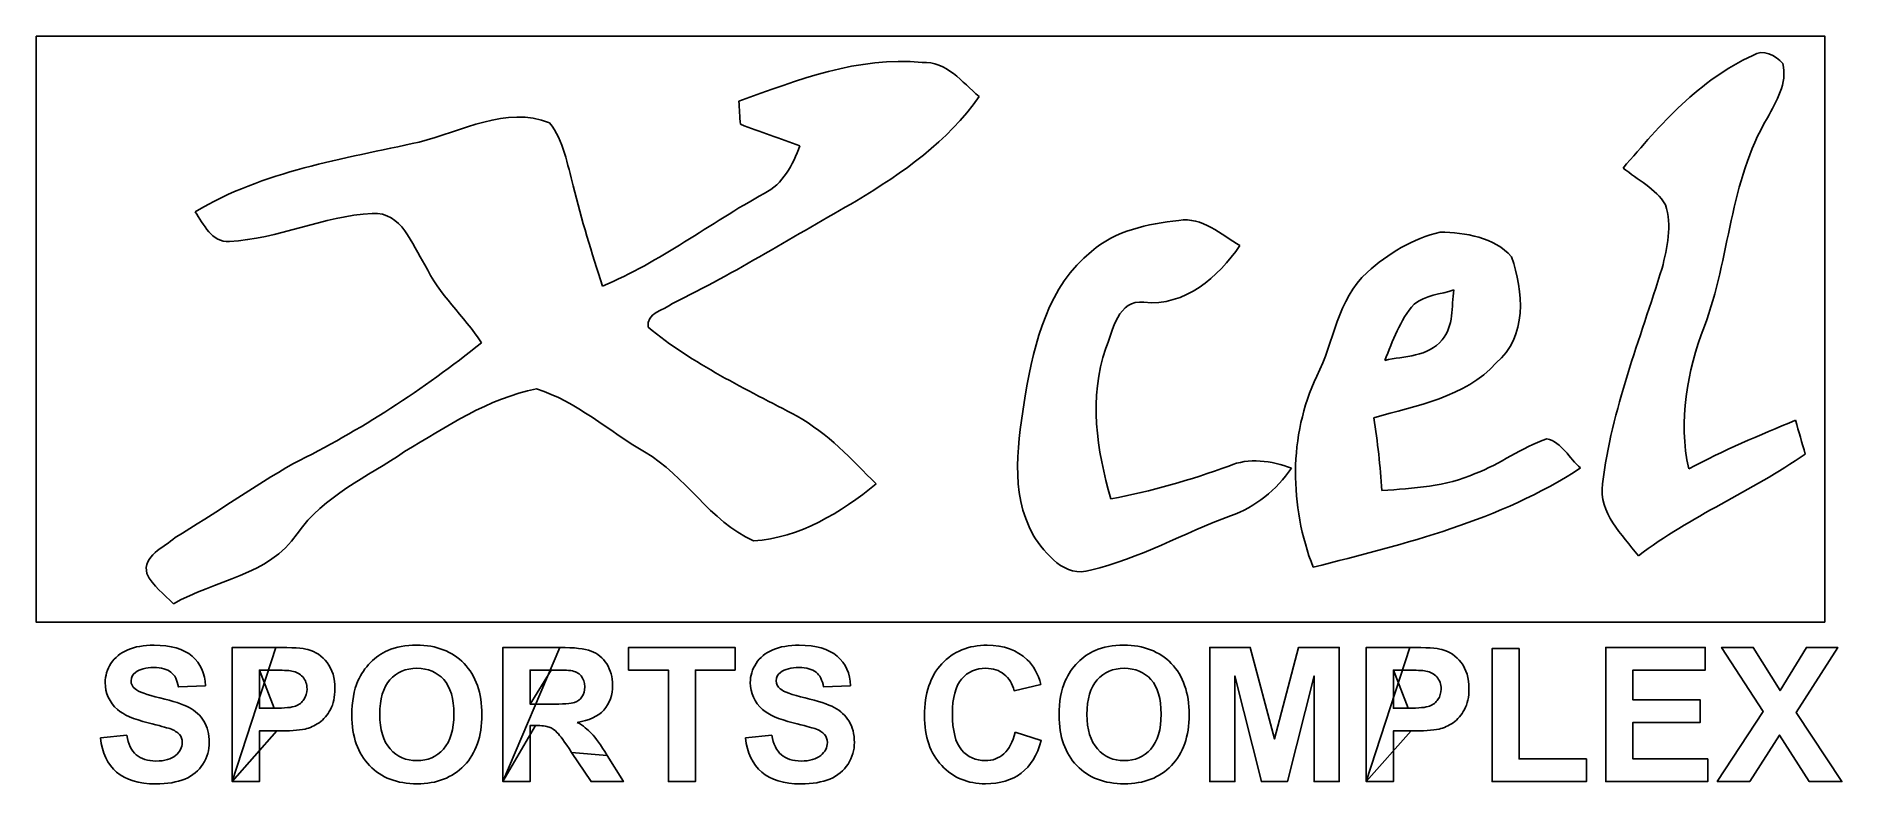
# Model space of a CAD drawing. Extents: x -4 to 184, y 5 to 83.
import ezdxf

# ---------------------------------------------------------------- set-up
doc = ezdxf.new("R2010")
doc.units = 0
doc.layers.get('0').update_dxf_attribs({"linetype": 'CONTINUOUS'})

msp = doc.modelspace()

# ---------------------------------------------------------------- linework, layer by layer
at = {"color": 7}
for points in [[(-3.84, 82.56), (181.76, 82.56), (181.76, 21.76), (-3.84, 21.76), (-3.84, 82.56), (-3.84, 82.56)], [(174.288, 80.536), (174.288, 80.536)], [(69.08, 75.8), (69.08, 75.8)], [(105.672, 60.224), (105.672, 60.224)], [(134.264, 58.048), (134.264, 58.048)], [(139.144, 54.76), (139.144, 54.76)], [(16.514388, 5.223216), (16.514388, 19.130592), (21.020528, 19.130592)], [(44.604242, 5.223216), (44.604242, 19.130592), (50.514401, 19.130592)], [(61.765517, 5.223216), (61.765517, 16.777912), (57.638841, 16.777912), (57.638841, 19.130592), (68.690742, 19.130592), (68.690742, 16.777912), (64.573554, 16.777912), (64.573554, 5.223216), (61.765517, 5.223216), (61.765517, 5.223216)], [(117.945232, 5.223216), (117.945232, 19.130592), (122.1478, 19.130592), (124.67124, 9.643976), (127.166216, 19.130592), (131.378272, 19.130592), (131.378272, 5.223216), (128.769456, 5.223216), (128.769456, 16.170768), (126.008848, 5.223216), (123.305168, 5.223216), (120.554048, 16.170768), (120.554048, 5.223216), (117.945232, 5.223216), (117.945232, 5.223216)], [(134.186304, 5.223216), (134.186304, 19.130592), (138.69244, 19.130592)], [(147.23988, 5.223216), (147.23988, 19.016752), (150.04792, 19.016752), (150.04792, 7.566408), (157.030064, 7.566408), (157.030064, 5.223216), (147.23988, 5.223216), (147.23988, 5.223216)], [(159.041224, 5.223216), (159.041224, 19.130592), (169.353168, 19.130592), (169.353168, 16.777912), (161.849256, 16.777912), (161.849256, 13.69476), (168.8314, 13.69476), (168.8314, 11.351568), (161.849256, 11.351568), (161.849256, 7.566408), (169.618792, 7.566408), (169.618792, 5.223216), (159.041224, 5.223216), (159.041224, 5.223216)], [(170.6054, 5.223216), (175.358192, 12.480472), (171.051272, 19.130592), (174.33364, 19.130592), (177.122704, 14.662392), (179.854848, 19.130592), (183.108752, 19.130592), (178.782864, 12.37612), (183.535656, 5.223216), (180.148936, 5.223216), (177.065784, 10.032928), (173.973152, 5.223216), (170.6054, 5.223216), (170.6054, 5.223216)], [(13.734811, 15.155696), (10.926774, 15.032376)], [(19.322424, 16.777912), (19.322424, 12.83148), (20.859255, 12.83148)], [(20.67901, 16.777912), (19.322424, 16.777912), (19.322424, 16.777912)], [(49.603686, 16.77792), (47.412279, 16.77792), (47.412279, 13.248896), (47.412279, 13.248888)], [(80.672336, 15.155696), (77.864299, 15.032376)], [(100.423456, 15.298), (97.64388, 14.633936)], [(136.994336, 16.777912), (136.994336, 12.83148), (138.531168, 12.83148)], [(138.350928, 16.777912), (136.994336, 16.777912), (136.994336, 16.777912)], [(47.412279, 13.248888), (49.489846, 13.248888)], [(28.922874, 12.09152), (28.922874, 12.09152)], [(31.81629, 12.186392), (31.81629, 12.186392)], [(102.311296, 12.09152), (102.311296, 12.09152)], [(105.204712, 12.186392), (105.204712, 12.186392)], [(2.825209, 9.748328), (5.557353, 10.01396)], [(2.825209, 9.748328), (2.825209, 9.748328)], [(21.15334, 10.469312), (19.322424, 10.469312), (19.322424, 5.223216), (16.514388, 5.223216), (16.514388, 5.223216)], [(47.981476, 11.029024), (47.412279, 11.029024), (47.412279, 5.223216), (44.604242, 5.223216), (44.604242, 5.223216)], [(69.762734, 9.748328), (72.494878, 10.01396)], [(69.762734, 9.748328), (69.762734, 9.748328)], [(97.738744, 10.336504), (100.461408, 9.473216)], [(97.738744, 10.336504), (97.738744, 10.336504)], [(138.825256, 10.469312), (136.994336, 10.469312), (136.994336, 5.223216), (134.186304, 5.223216), (134.186304, 5.223216)], [(55.409492, 7.936392), (57.107595, 5.223216), (53.749334, 5.223216), (51.7192, 8.249448)]]:
    msp.add_lwpolyline(points, close=True, dxfattribs=at)
for points in [[(174.288, 80.536), (175.376, 81.28), (176.648, 80.592), (177.408, 79.72)], [(69.08, 75.8), (75.176, 78.008), (81.464, 80.488), (88.088, 79.832)], [(88.088, 79.832), (90.64, 79.976), (92.256, 77.768), (94, 76.296)], [(160.84, 68.872), (164.696, 73.368), (168.76, 78.088), (174.288, 80.536)], [(177.408, 79.72), (177.912, 77.664), (176.712, 75.8), (175.8, 74.072)], [(35.92, 71.568), (40.304, 72.632), (44.92, 75.384), (49.448, 73.56)], [(69.24, 73.408), (69.184, 74.208), (69.128, 75.008), (69.08, 75.8)], [(94, 76.296), (90.792, 71.616), (86.064, 68.384), (81.296, 65.472)], [(49.448, 73.56), (50.912, 71.68), (51.28, 69.256), (51.888, 67.016)], [(75.424, 71.168), (73.376, 71.952), (71.296, 72.656), (69.24, 73.408)], [(175.8, 74.072), (171.88, 67.472), (171.912, 59.528), (169.272, 52.456)], [(12.656, 64.328), (19.736, 68.576), (28, 69.808), (35.92, 71.568)], [(71.712, 66.24), (73.664, 67.208), (74.68, 69.224), (75.424, 71.168)], [(165.232, 65.072), (164.2, 66.752), (162.328, 67.664), (160.84, 68.872)], [(51.888, 67.016), (52.736, 63.512), (53.84, 60.072), (54.92, 56.624)], [(54.92, 56.624), (60.904, 59.112), (66.056, 63.136), (71.712, 66.24)], [(16.224, 61.248), (14.36, 61.112), (13.56, 63.08), (12.656, 64.328)], [(31.024, 64.16), (25.968, 63.896), (21.264, 61.528), (16.224, 61.248)], [(36.512, 58.832), (35.12, 60.928), (34.128, 64.376), (31.024, 64.16)], [(81.296, 65.472), (74.944, 61.896), (68.76, 58.032), (62.2, 54.824)], [(114.72, 63.432), (117.176, 63.856), (119.112, 61.944), (121.08, 60.824)], [(164.872, 58.472), (165.424, 60.6), (165.92, 62.92), (165.232, 65.072)], [(105.672, 60.224), (108.168, 62.392), (111.52, 63.088), (114.72, 63.432)], [(134.264, 58.048), (136.432, 59.976), (139.024, 61.568), (141.864, 62.224)], [(141.864, 62.224), (144.44, 62.176), (147.488, 61.696), (149.256, 59.664)], [(98.832, 45.44), (99.72, 50.808), (101.224, 56.672), (105.672, 60.224)], [(121.08, 60.824), (118.8, 57.544), (115.392, 54.504), (111.112, 54.944)], [(42.368, 50.736), (40.592, 53.56), (37.92, 55.744), (36.512, 58.832)], [(149.256, 59.664), (150.528, 56.104), (150.88, 51.328), (147.672, 48.656)], [(158.712, 36.112), (159.616, 43.832), (162.608, 51.08), (164.872, 58.472)], [(129.048, 47.28), (130.872, 50.832), (131.168, 55.256), (134.264, 58.048)], [(139.144, 54.76), (140.328, 55.656), (141.896, 55.792), (143.28, 56.224)], [(143.28, 56.224), (143.008, 54.504), (143.296, 52.464), (142.056, 51.064)], [(62.2, 54.824), (61.288, 54.12), (59.456, 53.832), (59.656, 52.36)], [(111.112, 54.944), (108.448, 55.256), (107.856, 52.048), (107.168, 50.168)], [(136.096, 48.912), (136.96, 50.936), (137.664, 53.088), (139.144, 54.76)], [(22.856, 38.216), (29.808, 41.64), (36.336, 45.896), (42.368, 50.736)], [(59.656, 52.36), (64.296, 48.52), (69.832, 45.944), (75.12, 43.128)], [(142.056, 51.064), (140.648, 49.264), (138.12, 49.384), (136.096, 48.912)], [(169.272, 52.456), (167.472, 47.736), (166.528, 42.672), (167.648, 37.664)], [(107.168, 50.168), (105.384, 45.064), (106.2, 39.608), (107.688, 34.552)], [(128.672, 27.448), (126.224, 33.792), (126.112, 41.072), (129.048, 47.28)], [(147.672, 48.656), (144.408, 45.032), (139.4, 44.28), (134.968, 42.952)], [(48.088, 45.952), (43.072, 45), (38.728, 42), (34.384, 39.448)], [(59.296, 39.424), (55.56, 41.584), (52.264, 44.656), (48.088, 45.952)], [(99.624, 30.784), (97.128, 35.264), (98.072, 40.624), (98.832, 45.44)], [(75.12, 43.128), (78.296, 41.352), (80.784, 38.648), (83.328, 36.096)], [(134.968, 42.952), (135.376, 40.456), (135.624, 37.928), (135.8, 35.4)], [(167.648, 37.664), (171.232, 39.584), (174.984, 41.136), (178.72, 42.704)], [(178.72, 42.704), (179.064, 41.528), (179.4, 40.36), (179.736, 39.184)], [(34.384, 39.448), (30.544, 36.808), (26, 34.872), (23.248, 30.936)], [(70.6, 30.2), (66.064, 32.224), (63.552, 36.952), (59.296, 39.424)], [(145.488, 37.168), (148.064, 38.168), (150.312, 39.872), (152.912, 40.784)], [(152.912, 40.784), (154.512, 40.448), (155.224, 38.704), (156.424, 37.76)], [(10.576, 30.528), (14.712, 33.024), (18.664, 35.816), (22.856, 38.216)], [(107.688, 34.552), (111.864, 35.32), (115.944, 36.496), (119.928, 37.952)], [(119.928, 37.952), (122.008, 38.864), (124.36, 38.512), (126.416, 37.72)], [(126.416, 37.72), (124.864, 35.472), (122.712, 33.688), (120.112, 32.8)], [(156.424, 37.76), (148.08, 32.272), (138.224, 29.904), (128.672, 27.448)], [(179.736, 39.184), (174.152, 35.352), (167.84, 32.736), (162.416, 28.648)], [(83.328, 36.096), (79.672, 33.152), (75.408, 30.472), (70.6, 30.2)], [(135.8, 35.4), (139.072, 35.656), (142.44, 35.816), (145.488, 37.168)], [(162.416, 28.648), (160.736, 30.848), (158.272, 33.064), (158.712, 36.112)], [(120.112, 32.8), (115.24, 30.984), (110.656, 28.376), (105.584, 27.152)], [(7.664, 26.8), (7.144, 28.632), (9.464, 29.504), (10.576, 30.528)], [(23.248, 30.936), (20.352, 26.592), (14.656, 26.112), (10.408, 23.656)], [(105.584, 27.152), (102.912, 26.296), (100.928, 28.84), (99.624, 30.784)], [(10.408, 23.656), (9.456, 24.664), (8.232, 25.496), (7.664, 26.8)], [(3.925656, 17.470432), (4.330418, 18.090224), (4.909101, 18.561392), (5.661706, 18.883936)], [(5.661706, 18.883936), (6.420635, 19.20648), (7.334511, 19.367752), (8.403336, 19.367752)], [(8.403336, 19.367752), (10.148873, 19.367752), (11.461187, 18.985125), (12.34028, 18.219872)], [(21.020528, 19.130592), (22.728118, 19.130592), (23.841213, 19.061021), (24.359814, 18.92188)], [(24.359814, 18.92188), (25.15669, 18.713176), (25.823915, 18.257819), (26.36149, 17.555808)], [(30.848655, 17.565296), (31.398879, 18.128171), (31.999697, 18.545581), (32.651111, 18.817528)], [(32.651111, 18.817528), (33.517555, 19.184344), (34.516811, 19.367752), (35.64888, 19.367752)], [(35.64888, 19.367752), (37.697988, 19.367752), (39.33601, 18.732149), (40.562945, 17.460944)], [(50.514401, 19.130592), (52.000637, 19.130592), (53.078948, 19.004104), (53.749334, 18.751128)], [(53.749334, 18.751128), (54.426046, 18.504472), (54.966783, 18.061763), (55.371545, 17.423)], [(70.863181, 17.470432), (71.267943, 18.090224), (71.846626, 18.561392), (72.59923, 18.883936)], [(72.59923, 18.883936), (73.358159, 19.20648), (74.272036, 19.367752), (75.340861, 19.367752)], [(75.340861, 19.367752), (77.086397, 19.367752), (78.398712, 18.985125), (79.277804, 18.219872)], [(90.139968, 17.441976), (91.335285, 18.725827), (92.906901, 19.367752), (94.854816, 19.367752)], [(94.854816, 19.367752), (96.55608, 19.367752), (97.937963, 18.864963), (99.000464, 17.859384)], [(104.23708, 17.565296), (104.787304, 18.128171), (105.388123, 18.545581), (106.039536, 18.817528)], [(106.039536, 18.817528), (106.905979, 19.184344), (107.905235, 19.367752), (109.037304, 19.367752)], [(109.037304, 19.367752), (111.086408, 19.367752), (112.724429, 18.732149), (113.951368, 17.460944)], [(138.69244, 19.130592), (140.400029, 19.130592), (141.513125, 19.061021), (142.031728, 18.92188)], [(142.031728, 18.92188), (142.828603, 18.713176), (143.495827, 18.257819), (144.0334, 17.555808)], [(3.328, 15.487728), (3.328, 16.196064), (3.527219, 16.856965), (3.925656, 17.470432)], [(8.374877, 17.043536), (7.559028, 17.043536), (6.920263, 16.875939), (6.458581, 16.540744)], [(10.148873, 16.5692), (9.75676, 16.885424), (9.165428, 17.043536), (8.374877, 17.043536)], [(12.34028, 18.219872), (13.225697, 17.454619), (13.69054, 16.433227), (13.734811, 15.155696)], [(26.36149, 17.555808), (26.899064, 16.860128), (27.167851, 15.958901), (27.167851, 14.852128)], [(29.558477, 15.658488), (29.874697, 16.366824), (30.304757, 17.002427), (30.848655, 17.565296)], [(35.67734, 16.96764), (34.519974, 16.96764), (33.587124, 16.569203), (32.87879, 15.772328)], [(38.456917, 15.791304), (37.761232, 16.575528), (36.834706, 16.96764), (35.67734, 16.96764)], [(40.562945, 17.460944), (41.796204, 16.189739), (42.412834, 14.422067), (42.412834, 12.157928)], [(55.371545, 17.423), (55.776307, 16.784232), (55.978688, 16.053763), (55.978688, 15.231592)], [(70.265524, 15.487728), (70.265524, 16.196064), (70.464743, 16.856965), (70.863181, 17.470432)], [(75.312401, 17.043536), (74.496552, 17.043536), (73.857787, 16.875939), (73.396106, 16.540744)], [(77.086397, 16.5692), (76.694284, 16.885424), (76.102952, 17.043536), (75.312401, 17.043536)], [(79.277804, 18.219872), (80.16322, 17.454619), (80.628064, 16.433227), (80.672336, 15.155696)], [(88.347, 12.053576), (88.347, 14.368312), (88.944656, 16.164445), (90.139968, 17.441976)], [(94.71252, 16.96764), (93.68164, 16.96764), (92.843656, 16.597664), (92.198568, 15.857712)], [(96.60984, 16.341528), (96.091237, 16.758936), (95.458797, 16.96764), (94.71252, 16.96764)], [(99.000464, 17.859384), (99.632907, 17.264888), (100.107237, 16.411093), (100.423456, 15.298)], [(102.946896, 15.658488), (103.26312, 16.366824), (103.693181, 17.002427), (104.23708, 17.565296)], [(109.06576, 16.96764), (107.908395, 16.96764), (106.975544, 16.569203), (106.267208, 15.772328)], [(111.845336, 15.791304), (111.149651, 16.575528), (110.223125, 16.96764), (109.06576, 16.96764)], [(113.951368, 17.460944), (115.184627, 16.189739), (115.801256, 14.422067), (115.801256, 12.157928)], [(144.0334, 17.555808), (144.570979, 16.860128), (144.839768, 15.958901), (144.839768, 14.852128)], [(4.608692, 12.689184), (3.754897, 13.454437), (3.328, 14.387285), (3.328, 15.487728)], [(6.458581, 16.540744), (6.161334, 16.325715), (6.01271, 16.037955), (6.01271, 15.677464)], [(6.01271, 15.677464), (6.01271, 15.348595), (6.151847, 15.067157), (6.430121, 14.833152)], [(10.926774, 15.032376), (10.806611, 15.747032), (10.54731, 16.259307), (10.148873, 16.5692)], [(22.699658, 16.68304), (22.364464, 16.746288), (21.690915, 16.777912), (20.67901, 16.777912)], [(23.828564, 16.066416), (23.531317, 16.395285), (23.155015, 16.600827), (22.699658, 16.68304)], [(24.274435, 14.814184), (24.274435, 15.320136), (24.125811, 15.737547), (23.828564, 16.066416)], [(28.922874, 12.09152), (28.922874, 13.508192), (29.134741, 14.697181), (29.558477, 15.658488)], [(32.87879, 15.772328), (32.170457, 14.981779), (31.81629, 13.786467), (31.81629, 12.186392)], [(39.50993, 12.224336), (39.50993, 13.818085), (39.158926, 15.007075), (38.456917, 15.791304)], [(51.652794, 16.73048), (51.425115, 16.762107), (50.742079, 16.77792), (49.603686, 16.77792)], [(52.705808, 16.180256), (52.459156, 16.471179), (52.108151, 16.654587), (51.652794, 16.73048)], [(53.085272, 15.051344), (53.085272, 15.519349), (52.958784, 15.895653), (52.705808, 16.180256)], [(52.800674, 14.007816), (52.990406, 14.286093), (53.085272, 14.633936), (53.085272, 15.051344)], [(55.978688, 15.231592), (55.978688, 14.188067), (55.671954, 13.324784), (55.058487, 12.641744)], [(71.546217, 12.689184), (70.692422, 13.454437), (70.265524, 14.387285), (70.265524, 15.487728)], [(73.396106, 16.540744), (73.098859, 16.325715), (72.950235, 16.037955), (72.950235, 15.677464)], [(72.950235, 15.677464), (72.950235, 15.348595), (73.089372, 15.067157), (73.367646, 14.833152)], [(77.864299, 15.032376), (77.744135, 15.747032), (77.484835, 16.259307), (77.086397, 16.5692)], [(92.198568, 15.857712), (91.5598, 15.117755), (91.240416, 13.919277), (91.240416, 12.26228)], [(97.64388, 14.633936), (97.479448, 15.354917), (97.134768, 15.924115), (96.60984, 16.341528)], [(102.311296, 12.09152), (102.311296, 13.508192), (102.523163, 14.697181), (102.946896, 15.658488)], [(106.267208, 15.772328), (105.558877, 14.981779), (105.204712, 13.786467), (105.204712, 12.186392)], [(112.898352, 12.224336), (112.898352, 13.818085), (112.547347, 15.007075), (111.845336, 15.791304)], [(140.371576, 16.68304), (140.036381, 16.746288), (139.362832, 16.777912), (138.350928, 16.777912)], [(141.50048, 16.066416), (141.203232, 16.395285), (140.826931, 16.600827), (140.371576, 16.68304)], [(141.946352, 14.814184), (141.946352, 15.320136), (141.797728, 15.737547), (141.50048, 16.066416)], [(6.430121, 14.833152), (6.784288, 14.535904), (7.644407, 14.226008), (9.010479, 13.903464)], [(9.010479, 13.903464), (10.376551, 13.58092), (11.385294, 13.245728), (12.036708, 12.897888)], [(23.079122, 13.049672), (23.452262, 13.195133), (23.743185, 13.422811), (23.95189, 13.732704)], [(23.95189, 13.732704), (24.16692, 14.042603), (24.274435, 14.403096), (24.274435, 14.814184)], [(27.167851, 14.852128), (27.167851, 13.998331), (27.012903, 13.280509), (26.703007, 12.698664)], [(49.489846, 13.248888), (50.836945, 13.248888), (51.678091, 13.305808), (52.013285, 13.419648)], [(52.013285, 13.419648), (52.348478, 13.533488), (52.610941, 13.729544), (52.800674, 14.007816)], [(73.367646, 14.833152), (73.721813, 14.535904), (74.581932, 14.226008), (75.948004, 13.903464)], [(75.948004, 13.903464), (77.314076, 13.58092), (78.322819, 13.245728), (78.974233, 12.897888)], [(140.75104, 13.049672), (141.124176, 13.195133), (141.415099, 13.422811), (141.623808, 13.732704)], [(141.623808, 13.732704), (141.838837, 14.042603), (141.946352, 14.403096), (141.946352, 14.814184)], [(144.839768, 14.852128), (144.839768, 13.998331), (144.684819, 13.280509), (144.37492, 12.698664)], [(7.77722, 11.313624), (6.272011, 11.68676), (5.215835, 12.14528), (4.608692, 12.689184)], [(10.025546, 10.70648), (9.696678, 10.82032), (8.947235, 11.022701), (7.77722, 11.313624)], [(12.036708, 12.897888), (12.694447, 12.556368), (13.206724, 12.0852), (13.573539, 11.484384)], [(13.573539, 11.484384), (13.946679, 10.889888), (14.133249, 10.153093), (14.133249, 9.274)], [(20.859255, 12.83148), (21.966026, 12.83148), (22.705982, 12.904211), (23.079122, 13.049672)], [(25.517181, 11.323112), (25.042851, 10.994243), (24.559034, 10.776051), (24.06573, 10.668536)], [(26.703007, 12.698664), (26.393111, 12.116819), (25.997836, 11.658301), (25.517181, 11.323112)], [(30.75379, 6.873888), (29.533179, 8.138768), (28.922874, 9.877979), (28.922874, 12.09152)], [(31.81629, 12.186392), (31.81629, 10.611613), (32.179943, 9.416299), (32.90725, 8.600448)], [(38.428458, 8.590968), (39.149439, 9.400488), (39.50993, 10.611611), (39.50993, 12.224336)], [(42.412834, 12.157928), (42.412834, 9.912765), (41.802528, 8.154581), (40.581918, 6.883376)], [(55.058487, 12.641744), (54.445019, 11.965035), (53.527981, 11.538139), (52.30737, 11.361056)], [(52.30737, 11.361056), (52.914513, 11.006891), (53.414141, 10.617939), (53.806254, 10.1942)], [(74.714745, 11.313624), (73.209536, 11.68676), (72.15336, 12.14528), (71.546217, 12.689184)], [(76.963071, 10.70648), (76.634202, 10.82032), (75.88476, 11.022701), (74.714745, 11.313624)], [(78.974233, 12.897888), (79.631971, 12.556368), (80.144248, 12.0852), (80.511064, 11.484384)], [(80.511064, 11.484384), (80.884205, 10.889888), (81.070776, 10.153093), (81.070776, 9.274)], [(90.130488, 6.873888), (88.941496, 8.138768), (88.347, 9.865331), (88.347, 12.053576)], [(91.240416, 12.26228), (91.240416, 10.504099), (91.556637, 9.251867), (92.18908, 8.505584)], [(104.142208, 6.873888), (102.9216, 8.138768), (102.311296, 9.877979), (102.311296, 12.09152)], [(105.204712, 12.186392), (105.204712, 10.611613), (105.568365, 9.416299), (106.295672, 8.600448)], [(111.81688, 8.590968), (112.537861, 9.400488), (112.898352, 10.611611), (112.898352, 12.224336)], [(115.801256, 12.157928), (115.801256, 9.912765), (115.190949, 8.154581), (113.970336, 6.883376)], [(138.531168, 12.83148), (139.637941, 12.83148), (140.377899, 12.904211), (140.75104, 13.049672)], [(143.189096, 11.323112), (142.714765, 10.994243), (142.230949, 10.776051), (141.737648, 10.668536)], [(144.37492, 12.698664), (144.065027, 12.116819), (143.669752, 11.658301), (143.189096, 11.323112)], [(4.513826, 6.190856), (3.571489, 7.006701), (3.008617, 8.192525), (2.825209, 9.748328)], [(5.557353, 10.01396), (5.721788, 9.09692), (6.053819, 8.423371), (6.553447, 7.993312)], [(11.031127, 10.099336), (10.841395, 10.333341), (10.506201, 10.535723), (10.025546, 10.70648)], [(11.325212, 9.264512), (11.325212, 9.593381), (11.227184, 9.871656), (11.031127, 10.099336)], [(24.06573, 10.668536), (23.395342, 10.53572), (22.424546, 10.469312), (21.15334, 10.469312)], [(49.394981, 10.867752), (49.097733, 10.975267), (48.626565, 11.029024), (47.981476, 11.029024)], [(50.239289, 10.289064), (49.973664, 10.573667), (49.692228, 10.766563), (49.394981, 10.867752)], [(51.7192, 8.249448), (50.998218, 9.33092), (50.504914, 10.010792), (50.239289, 10.289064)], [(53.806254, 10.1942), (54.204692, 9.770467), (54.739105, 9.017864), (55.409492, 7.936392)], [(71.45135, 6.190856), (70.509014, 7.006701), (69.946142, 8.192525), (69.762734, 9.748328)], [(72.494878, 10.01396), (72.659312, 9.09692), (72.991344, 8.423371), (73.490972, 7.993312)], [(77.968652, 10.099336), (77.77892, 10.333341), (77.443726, 10.535723), (76.963071, 10.70648)], [(78.262737, 9.264512), (78.262737, 9.593381), (78.164709, 9.871656), (77.968652, 10.099336)], [(96.581384, 8.097664), (97.118957, 8.571995), (97.504744, 9.318275), (97.738744, 10.336504)], [(100.461408, 9.473216), (100.043995, 7.95536), (99.348309, 6.826453), (98.374352, 6.086496)], [(141.737648, 10.668536), (141.067259, 10.53572), (140.096461, 10.469312), (138.825256, 10.469312)], [(6.553447, 7.993312), (7.0594, 7.563248), (7.739274, 7.348216), (8.593069, 7.348216)], [(8.593069, 7.348216), (9.497459, 7.348216), (10.177332, 7.537949), (10.63269, 7.917416)], [(10.63269, 7.917416), (11.094371, 8.303203), (11.325212, 8.752235), (11.325212, 9.264512)], [(14.133249, 9.274), (14.133249, 8.477125), (13.911895, 7.730845), (13.469186, 7.03516)], [(32.90725, 8.600448), (33.634557, 7.790928), (34.55792, 7.386168), (35.67734, 7.386168)], [(35.67734, 7.386168), (36.79676, 7.386168), (37.713799, 7.787768), (38.428458, 8.590968)], [(73.490972, 7.993312), (73.996925, 7.563248), (74.676798, 7.348216), (75.530593, 7.348216)], [(75.530593, 7.348216), (76.434983, 7.348216), (77.114857, 7.537949), (77.570214, 7.917416)], [(77.570214, 7.917416), (78.031896, 8.303203), (78.262737, 8.752235), (78.262737, 9.264512)], [(81.070776, 9.274), (81.070776, 8.477125), (80.849421, 7.730845), (80.406712, 7.03516)], [(92.18908, 8.505584), (92.821523, 7.759307), (93.643696, 7.386168), (94.6556, 7.386168)], [(94.6556, 7.386168), (95.401877, 7.386168), (96.043805, 7.623333), (96.581384, 8.097664)], [(106.295672, 8.600448), (107.022979, 7.790928), (107.946341, 7.386168), (109.06576, 7.386168)], [(109.06576, 7.386168), (110.185179, 7.386168), (111.102219, 7.787768), (111.81688, 8.590968)], [(8.564609, 4.976568), (6.806424, 4.976568), (5.456163, 5.381331), (4.513826, 6.190856)], [(13.469186, 7.03516), (13.026478, 6.339475), (12.400361, 5.820875), (11.590838, 5.47936)], [(35.686826, 4.986056), (33.618745, 4.986056), (31.9744, 5.615333), (30.75379, 6.873888)], [(40.581918, 6.883376), (39.361307, 5.618496), (37.72961, 4.986056), (35.686826, 4.986056)], [(75.502133, 4.976568), (73.743948, 4.976568), (72.393687, 5.381331), (71.45135, 6.190856)], [(80.406712, 7.03516), (79.964003, 6.339475), (79.337886, 5.820875), (78.528362, 5.47936)], [(94.684056, 4.986056), (92.837331, 4.986056), (91.319475, 5.615333), (90.130488, 6.873888)], [(98.374352, 6.086496), (97.406715, 5.352869), (96.176616, 4.986056), (94.684056, 4.986056)], [(109.075248, 4.986056), (107.007168, 4.986056), (105.362821, 5.615333), (104.142208, 6.873888)], [(113.970336, 6.883376), (112.749728, 5.618496), (111.118032, 4.986056), (109.075248, 4.986056)], [(11.590838, 5.47936), (10.781313, 5.144165), (9.77257, 4.976568), (8.564609, 4.976568)], [(78.528362, 5.47936), (77.718838, 5.144165), (76.710095, 4.976568), (75.502133, 4.976568)]]:
    msp.add_open_spline(points, degree=3, dxfattribs=at)

doc.saveas('drawing.dxf')
